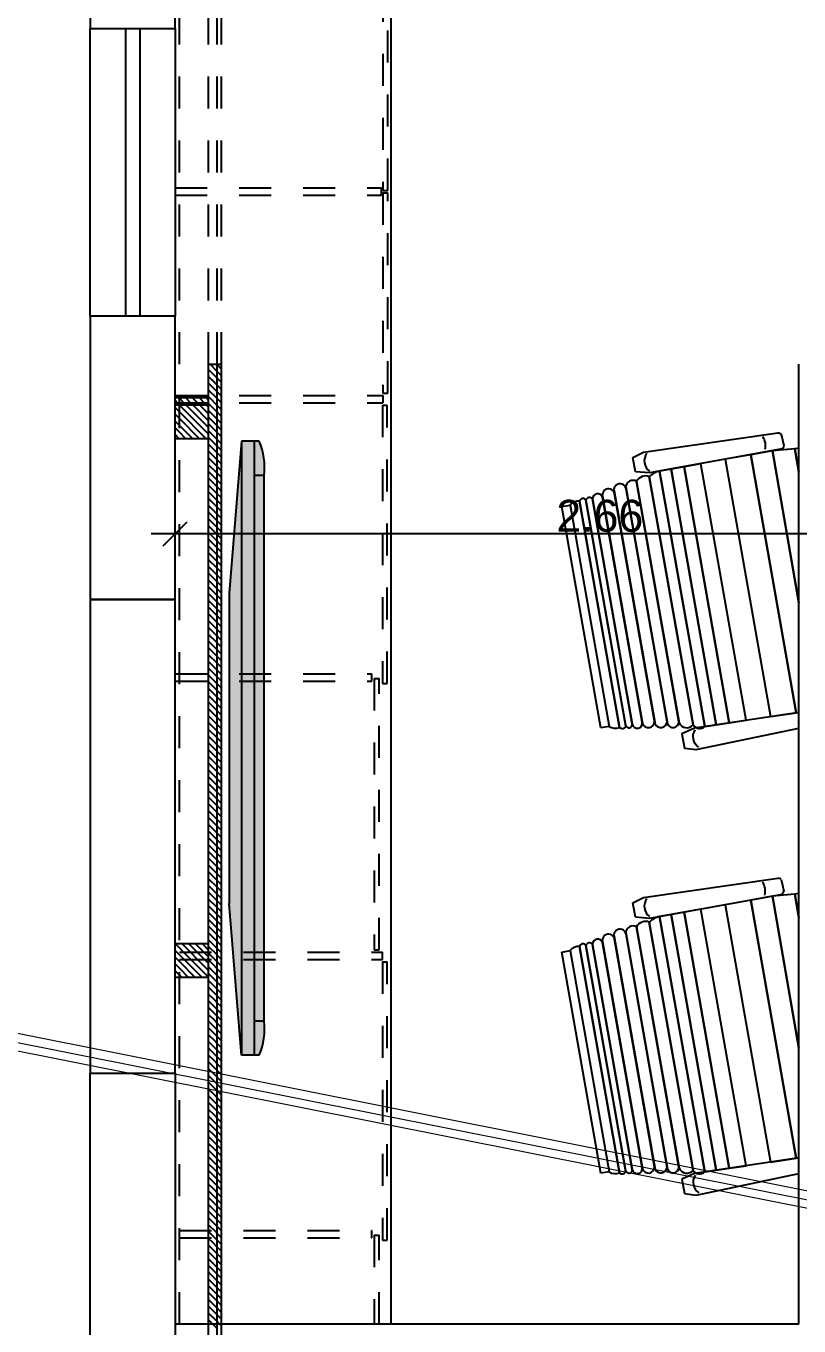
# Model space of a CAD drawing. Header units: millimetres. Extents: x 1573 to 2177, y 1587 to 1932.
# Drawn here: x 1895.805 to 1898.22, y 1897.093 to 1901.157 of the extents above; entities that cross this region are included whole.
import ezdxf

# ---------------------------------------------------------------- set-up
doc = ezdxf.new("R2010")
doc.units = ezdxf.units.MM
doc.header["$LTSCALE"] = 0.03
doc.linetypes.add('HIDDEN', pattern=[9.525, 6.35, -3.175])
doc.linetypes.add('HIDDEN2', pattern=[0.1875, 0.125, -0.0625])
doc.layers.add('-HIDRO', color=8, linetype='Continuous')
doc.layers.add('TigreCad', color=2, linetype='Continuous', lineweight=13)
doc.styles.get("Standard").update_dxf_attribs({"font": 'arial.ttf'})

# ---------------------------------------------------------------- blocks, each defined once
blk = doc.blocks.new('TICK1')
for p, q in [((0, 1), (0, -1)), ((-1, 0), (1, 0)), ((0.5, 0.5), (-0.5, -0.5))]:
    blk.add_line(p, q)

msp = doc.modelspace()

# ---------------------------------------------------------------- hatches: boundary and pattern name
at = {"layer": '-HIDRO'}
h = msp.add_hatch(color=256, dxfattribs=at)
h.paths.add_polyline_path([(1896.4393, 1898.4145), (1896.4393, 1899.3841), (1896.4786, 1899.8592), (1896.4786, 1897.9394)])
h.paths.add_polyline_path([(1896.5178, 1899.7518), (1896.5178, 1899.8592), (1896.5331, 1899.8592, -0.139997), (1896.5484, 1899.7518)])
h.paths.add_polyline_path([(1896.5178, 1898.0467), (1896.5178, 1899.7518), (1896.5484, 1899.7518), (1896.5484, 1898.0467)])
h.paths.add_polyline_path([(1896.5331, 1897.9394), (1896.5178, 1897.9394), (1896.5178, 1898.0467), (1896.5484, 1898.0467, -0.139997)])
h.paths.add_polyline_path([(1896.4786, 1897.9394), (1896.4786, 1899.8592), (1896.5178, 1899.8592), (1896.5178, 1897.9394)])

# ---------------------------------------------------------------- linework, layer by layer
for p, q in [((1896.0049, 1901.8993), (1896.0049, 1901.1493)), ((1896.2704, 1901.1493), (1896.2704, 1901.8993)), ((1896.9454, 1897.0993), (1896.9454, 1901.2993)), ((1896.0049, 1900.2493), (1896.0049, 1901.1493)), ((1896.0049, 1901.1493), (1896.2704, 1901.1493)), ((1896.1151, 1901.1493), (1896.1151, 1900.2493)), ((1896.1601, 1901.1493), (1896.1601, 1900.2493)), ((1896.2704, 1901.1493), (1896.2704, 1900.2493)), ((1896.2704, 1900.2493), (1896.0049, 1900.2493)), ((1896.0049, 1900.2493), (1896.0049, 1899.3643)), ((1896.2704, 1899.3643), (1896.2704, 1900.2493)), ((1896.3754, 1900.0993), (1896.4159, 1900.0993)), ((1896.3754, 1896.4993), (1896.3754, 1900.0993)), ((1896.4024, 1900.0768), (1896.3799, 1900.0993)), ((1896.4024, 1900.0981), (1896.4011, 1900.0993)), ((1896.4024, 1896.4993), (1896.4024, 1900.0993)), ((1896.4159, 1900.0846), (1896.4024, 1900.0981)), ((1896.4159, 1896.4993), (1896.4159, 1900.0993)), ((1898.2204, 1897.0993), (1898.2204, 1900.0993)), ((1896.4024, 1900.0556), (1896.3754, 1900.0826)), ((1896.4024, 1900.0344), (1896.3754, 1900.0614)), ((1896.4159, 1900.0633), (1896.4024, 1900.0768)), ((1896.4024, 1900.0132), (1896.3754, 1900.0402)), ((1896.3825, 1900.0331), (1896.3754, 1900.0402)), ((1896.4001, 1899.9943), (1896.3754, 1900.019)), ((1896.4024, 1900.0344), (1896.3871, 1900.0497)), ((1896.4024, 1900.0556), (1896.4023, 1900.0557)), ((1896.4159, 1900.0421), (1896.4024, 1900.0556)), ((1896.4159, 1900.0209), (1896.4024, 1900.0344)), ((1896.3754, 1899.9943), (1896.2704, 1899.9943)), ((1896.3789, 1899.9943), (1896.3754, 1899.9978)), ((1896.4024, 1899.9496), (1896.3754, 1899.9766)), ((1896.4024, 1899.9708), (1896.3789, 1899.9943)), ((1896.4024, 1899.992), (1896.4001, 1899.9943)), ((1896.4159, 1899.9997), (1896.4024, 1900.0132)), ((1896.4159, 1899.9785), (1896.4024, 1899.992)), ((1896.3754, 1899.9718), (1896.2704, 1899.9718)), ((1896.4024, 1899.9283), (1896.3754, 1899.9553)), ((1896.4159, 1899.9573), (1896.4024, 1899.9708)), ((1896.4159, 1899.9361), (1896.4024, 1899.9496)), ((1896.4024, 1899.9071), (1896.3754, 1899.9341)), ((1896.4024, 1899.8859), (1896.3754, 1899.9129)), ((1896.4159, 1899.9148), (1896.4024, 1899.9283)), ((1896.4159, 1899.8936), (1896.4024, 1899.9071)), ((1896.3754, 1899.8668), (1896.2704, 1899.8668)), ((1896.4024, 1899.8647), (1896.3754, 1899.8917)), ((1896.4024, 1899.8435), (1896.3754, 1899.8705)), ((1896.4159, 1899.8724), (1896.4024, 1899.8859)), ((1896.4159, 1899.8512), (1896.4024, 1899.8647)), ((1896.4786, 1899.8592), (1896.4393, 1899.3841)), ((1896.5178, 1899.8592), (1896.4786, 1899.8592)), ((1896.4786, 1899.8592), (1896.4786, 1897.9394)), ((1896.5331, 1899.8592), (1896.5178, 1899.8592)), ((1896.5178, 1899.8592), (1896.5178, 1897.9394)), ((1896.4024, 1899.8223), (1896.3754, 1899.8493)), ((1896.4024, 1899.8011), (1896.3754, 1899.8281)), ((1896.4159, 1899.83), (1896.4024, 1899.8435)), ((1896.4159, 1899.8088), (1896.4024, 1899.8223)), ((1898.0697, 1899.8169), (1897.9895, 1899.8024)), ((1898.1371, 1899.829), (1898.0697, 1899.8169)), ((1898.0697, 1899.8169), (1898.212, 1899.0102)), ((1898.212, 1899.0102), (1898.0697, 1899.8169)), ((1898.2076, 1899.8354), (1898.1371, 1899.829)), ((1898.1371, 1899.829), (1898.2204, 1899.3537)), ((1898.2204, 1899.3537), (1898.1371, 1899.829)), ((1898.2204, 1899.8371), (1898.2076, 1899.8354)), ((1898.2204, 1899.7627), (1898.2076, 1899.8354)), ((1898.2076, 1899.8354), (1898.2204, 1899.7627)), ((1896.4024, 1899.7799), (1896.3754, 1899.8069)), ((1896.4024, 1899.7586), (1896.3754, 1899.7856)), ((1896.4159, 1899.7876), (1896.4024, 1899.8011)), ((1896.4159, 1899.7664), (1896.4024, 1899.7799)), ((1897.8611, 1899.7792), (1897.8207, 1899.7719)), ((1897.9139, 1899.7887), (1897.8611, 1899.7792)), ((1897.8611, 1899.7792), (1898.0023, 1898.9788)), ((1898.0023, 1898.9788), (1897.8611, 1899.7792)), ((1898.0553, 1898.9867), (1897.9139, 1899.7887)), ((1897.9895, 1899.8024), (1898.1314, 1898.9981)), ((1896.4024, 1899.7374), (1896.3754, 1899.7644)), ((1896.4024, 1899.7162), (1896.3754, 1899.7432)), ((1896.4159, 1899.7451), (1896.4024, 1899.7586)), ((1896.4159, 1899.7239), (1896.4024, 1899.7374)), ((1896.5484, 1899.7518), (1896.5178, 1899.7518)), ((1896.5484, 1899.7518), (1896.5484, 1898.0467)), ((1897.7126, 1899.7335), (1897.8457, 1898.9787)), ((1897.8452, 1898.9818), (1897.7126, 1899.7335)), ((1897.7526, 1899.7483), (1897.8895, 1898.972)), ((1897.8895, 1898.972), (1897.7526, 1899.7483)), ((1897.8207, 1899.7719), (1897.7849, 1899.7655)), ((1897.7849, 1899.7655), (1897.9257, 1898.9673)), ((1897.9261, 1898.9673), (1897.7849, 1899.7655)), ((1897.8207, 1899.7719), (1897.9616, 1898.9727)), ((1897.9616, 1898.9727), (1897.8207, 1899.7719)), ((1896.4024, 1899.695), (1896.3754, 1899.722)), ((1896.4024, 1899.6738), (1896.3754, 1899.7008)), ((1896.4159, 1899.7027), (1896.4024, 1899.7162)), ((1896.4159, 1899.6815), (1896.4024, 1899.695)), ((1897.6423, 1899.7034), (1897.7708, 1898.9748)), ((1897.7692, 1898.9836), (1897.6439, 1899.6946)), ((1897.679, 1899.7159), (1897.8095, 1898.9755)), ((1897.8085, 1898.9814), (1897.68, 1899.7101)), ((1896.4024, 1899.6526), (1896.3754, 1899.6796)), ((1896.4024, 1899.6314), (1896.3754, 1899.6584)), ((1896.4159, 1899.6603), (1896.4024, 1899.6738)), ((1896.4159, 1899.6391), (1896.4024, 1899.6526)), ((1897.4788, 1899.6544), (1897.5048, 1899.6589)), ((1897.6007, 1898.9628), (1897.4788, 1899.6544)), ((1897.5048, 1899.6589), (1897.6268, 1898.9674)), ((1897.5048, 1899.6589), (1897.6268, 1898.9674)), ((1897.5048, 1899.6589), (1897.6268, 1898.9674)), ((1897.6591, 1898.9644), (1897.5345, 1899.6713)), ((1897.5345, 1899.6713), (1897.6591, 1898.9644)), ((1897.6591, 1898.9644), (1897.5345, 1899.6713)), ((1897.5546, 1899.6749), (1897.6786, 1898.9716)), ((1897.6792, 1898.9679), (1897.5546, 1899.6749)), ((1897.5751, 1899.6785), (1897.6991, 1898.9752)), ((1897.6991, 1898.9752), (1897.5751, 1899.6785)), ((1897.606, 1899.6879), (1897.7314, 1898.977)), ((1897.7307, 1898.9808), (1897.6067, 1899.6841)), ((1896.4024, 1899.6101), (1896.3754, 1899.6371)), ((1896.4024, 1899.5889), (1896.3754, 1899.6159)), ((1896.4159, 1899.6179), (1896.4024, 1899.6314)), ((1896.4024, 1899.5677), (1896.3754, 1899.5947)), ((1896.4024, 1899.5465), (1896.3754, 1899.5735)), ((1896.4159, 1899.5966), (1896.4024, 1899.6101)), ((1896.4159, 1899.5754), (1896.4024, 1899.5889)), ((1896.4024, 1899.5253), (1896.3754, 1899.5523)), ((1896.4024, 1899.5041), (1896.3754, 1899.5311)), ((1896.4159, 1899.5542), (1896.4024, 1899.5677)), ((1896.4159, 1899.533), (1896.4024, 1899.5465)), ((1896.4024, 1899.4829), (1896.3754, 1899.5099)), ((1896.4024, 1899.4617), (1896.3754, 1899.4887)), ((1896.4159, 1899.5118), (1896.4024, 1899.5253)), ((1896.4159, 1899.4906), (1896.4024, 1899.5041)), ((1896.4024, 1899.4404), (1896.3754, 1899.4674)), ((1896.4159, 1899.4694), (1896.4024, 1899.4829)), ((1896.4159, 1899.4482), (1896.4024, 1899.4617)), ((1896.4024, 1899.4192), (1896.3754, 1899.4462)), ((1896.4024, 1899.398), (1896.3754, 1899.425)), ((1896.4159, 1899.4269), (1896.4024, 1899.4404)), ((1896.4159, 1899.4057), (1896.4024, 1899.4192)), ((1896.4024, 1899.3768), (1896.3754, 1899.4038)), ((1896.4024, 1899.3556), (1896.3754, 1899.3826)), ((1896.4159, 1899.3845), (1896.4024, 1899.398)), ((1896.4159, 1899.3633), (1896.4024, 1899.3768)), ((1896.4393, 1899.3841), (1896.4393, 1898.4145)), ((1896.0049, 1899.3643), (1896.2704, 1899.3643)), ((1896.2704, 1899.3643), (1896.0049, 1899.3643)), ((1896.0049, 1899.3643), (1896.0049, 1897.8838)), ((1896.2704, 1897.8838), (1896.2704, 1899.3643)), ((1896.4024, 1899.3344), (1896.3754, 1899.3614)), ((1896.4024, 1899.3132), (1896.3754, 1899.3402)), ((1896.4159, 1899.3421), (1896.4024, 1899.3556)), ((1896.4159, 1899.3209), (1896.4024, 1899.3344)), ((1896.4024, 1899.292), (1896.3754, 1899.319)), ((1896.4024, 1899.2707), (1896.3754, 1899.2977)), ((1896.4159, 1899.2997), (1896.4024, 1899.3132)), ((1896.4159, 1899.2785), (1896.4024, 1899.292)), ((1896.4024, 1899.2495), (1896.3754, 1899.2765)), ((1896.4024, 1899.2283), (1896.3754, 1899.2553)), ((1896.4159, 1899.2572), (1896.4024, 1899.2707)), ((1896.4159, 1899.236), (1896.4024, 1899.2495)), ((1896.4024, 1899.2071), (1896.3754, 1899.2341)), ((1896.4024, 1899.1859), (1896.3754, 1899.2129)), ((1896.4159, 1899.2148), (1896.4024, 1899.2283)), ((1896.4159, 1899.1936), (1896.4024, 1899.2071)), ((1896.4024, 1899.1647), (1896.3754, 1899.1917)), ((1896.4024, 1899.1435), (1896.3754, 1899.1705)), ((1896.4159, 1899.1724), (1896.4024, 1899.1859)), ((1896.4159, 1899.1512), (1896.4024, 1899.1647)), ((1896.4024, 1899.1222), (1896.3754, 1899.1492)), ((1896.4024, 1899.101), (1896.3754, 1899.128)), ((1896.4159, 1899.13), (1896.4024, 1899.1435)), ((1896.3879, 1899.0943), (1896.3754, 1899.1068)), ((1896.4024, 1899.0586), (1896.3754, 1899.0856)), ((1896.4024, 1899.0798), (1896.3879, 1899.0943)), ((1896.4159, 1899.1087), (1896.4024, 1899.1222)), ((1896.4159, 1899.0875), (1896.4024, 1899.101)), ((1896.4024, 1899.0374), (1896.3754, 1899.0644)), ((1896.4024, 1899.0162), (1896.3754, 1899.0432)), ((1896.4159, 1899.0663), (1896.4024, 1899.0798)), ((1896.4159, 1899.0451), (1896.4024, 1899.0586)), ((1896.4024, 1898.995), (1896.3754, 1899.022)), ((1896.4024, 1898.9738), (1896.3754, 1899.0008)), ((1896.4159, 1899.0239), (1896.4024, 1899.0374)), ((1896.4159, 1899.0027), (1896.4024, 1899.0162)), ((1898.1314, 1898.9981), (1898.212, 1899.0102)), ((1898.212, 1899.0102), (1898.2204, 1899.0115)), ((1896.4024, 1898.9525), (1896.3754, 1898.9795)), ((1896.4159, 1898.9815), (1896.4024, 1898.995)), ((1896.4159, 1898.9603), (1896.4024, 1898.9738)), ((1897.6268, 1898.9674), (1897.6007, 1898.9628)), ((1897.9257, 1898.9673), (1897.9616, 1898.9727)), ((1897.9616, 1898.9727), (1898.0023, 1898.9788)), ((1898.0023, 1898.9788), (1898.0553, 1898.9867)), ((1896.4024, 1898.9313), (1896.3754, 1898.9583)), ((1896.4024, 1898.9101), (1896.3754, 1898.9371)), ((1896.4159, 1898.939), (1896.4024, 1898.9525)), ((1896.4159, 1898.9178), (1896.4024, 1898.9313)), ((1896.4024, 1898.8889), (1896.3754, 1898.9159)), ((1896.4024, 1898.8677), (1896.3754, 1898.8947)), ((1896.4159, 1898.8966), (1896.4024, 1898.9101)), ((1896.4159, 1898.8754), (1896.4024, 1898.8889)), ((1896.4024, 1898.8465), (1896.3754, 1898.8735)), ((1896.4024, 1898.8253), (1896.3754, 1898.8523)), ((1896.4159, 1898.8542), (1896.4024, 1898.8677)), ((1896.4159, 1898.833), (1896.4024, 1898.8465)), ((1896.4024, 1898.804), (1896.3754, 1898.831)), ((1896.4024, 1898.7828), (1896.3754, 1898.8098)), ((1896.4159, 1898.8118), (1896.4024, 1898.8253)), ((1896.4159, 1898.7905), (1896.4024, 1898.804)), ((1896.4024, 1898.7616), (1896.3754, 1898.7886)), ((1896.4024, 1898.7404), (1896.3754, 1898.7674)), ((1896.4159, 1898.7693), (1896.4024, 1898.7828)), ((1896.4159, 1898.7481), (1896.4024, 1898.7616)), ((1896.4024, 1898.7192), (1896.3754, 1898.7462)), ((1896.4024, 1898.698), (1896.3754, 1898.725)), ((1896.4159, 1898.7269), (1896.4024, 1898.7404)), ((1896.4159, 1898.7057), (1896.4024, 1898.7192)), ((1896.4024, 1898.6768), (1896.3754, 1898.7038)), ((1896.4024, 1898.6556), (1896.3754, 1898.6826)), ((1896.4159, 1898.6845), (1896.4024, 1898.698)), ((1896.4159, 1898.6633), (1896.4024, 1898.6768)), ((1896.4024, 1898.6343), (1896.3754, 1898.6613)), ((1896.4024, 1898.6131), (1896.3754, 1898.6401)), ((1896.4159, 1898.6421), (1896.4024, 1898.6556)), ((1896.4024, 1898.5919), (1896.3754, 1898.6189)), ((1896.4024, 1898.5707), (1896.3754, 1898.5977)), ((1896.4159, 1898.6208), (1896.4024, 1898.6343)), ((1896.4159, 1898.5996), (1896.4024, 1898.6131)), ((1896.4024, 1898.5495), (1896.3754, 1898.5765)), ((1896.4024, 1898.5283), (1896.3754, 1898.5553)), ((1896.4159, 1898.5784), (1896.4024, 1898.5919)), ((1896.4159, 1898.5572), (1896.4024, 1898.5707)), ((1896.4024, 1898.5071), (1896.3754, 1898.5341)), ((1896.4159, 1898.536), (1896.4024, 1898.5495)), ((1896.4159, 1898.5148), (1896.4024, 1898.5283)), ((1896.4024, 1898.4858), (1896.3754, 1898.5128)), ((1896.4024, 1898.4646), (1896.3754, 1898.4916)), ((1896.4159, 1898.4936), (1896.4024, 1898.5071)), ((1896.4159, 1898.4723), (1896.4024, 1898.4858)), ((1897.7347, 1898.4329), (1898.1542, 1898.4928)), ((1898.1646, 1898.4888), (1898.173, 1898.4529)), ((1896.4024, 1898.4434), (1896.3754, 1898.4704)), ((1896.4024, 1898.4222), (1896.3754, 1898.4492)), ((1896.4159, 1898.4511), (1896.4024, 1898.4646)), ((1896.4159, 1898.4299), (1896.4024, 1898.4434)), ((1897.7015, 1898.4159), (1897.7347, 1898.4329)), ((1898.163, 1898.4414), (1897.7528, 1898.3675)), ((1898.1371, 1898.4368), (1898.0697, 1898.4246)), ((1898.2076, 1898.4431), (1898.1371, 1898.4368)), ((1898.1371, 1898.4368), (1898.2204, 1897.9615)), ((1898.2204, 1897.9615), (1898.1371, 1898.4368)), ((1898.2204, 1898.4449), (1898.2076, 1898.4431)), ((1898.2204, 1898.3704), (1898.2076, 1898.4431)), ((1898.2076, 1898.4431), (1898.2204, 1898.3704)), ((1896.4024, 1898.401), (1896.3754, 1898.428)), ((1896.4024, 1898.3798), (1896.3754, 1898.4068)), ((1896.4159, 1898.4087), (1896.4024, 1898.4222)), ((1896.4159, 1898.3875), (1896.4024, 1898.401)), ((1896.4786, 1897.9394), (1896.4393, 1898.4145)), ((1897.7095, 1898.3709), (1897.7015, 1898.4159)), ((1897.9139, 1898.3965), (1897.8611, 1898.387)), ((1898.0553, 1897.5945), (1897.9139, 1898.3965)), ((1898.0697, 1898.4246), (1897.9895, 1898.4102)), ((1897.9895, 1898.4102), (1898.1314, 1897.6059)), ((1898.0697, 1898.4246), (1898.212, 1897.618)), ((1898.212, 1897.618), (1898.0697, 1898.4246)), ((1896.4024, 1898.3586), (1896.3754, 1898.3856)), ((1896.4024, 1898.3374), (1896.3754, 1898.3644)), ((1896.4159, 1898.3663), (1896.4024, 1898.3798)), ((1896.4159, 1898.3451), (1896.4024, 1898.3586)), ((1897.7528, 1898.3675), (1897.7095, 1898.3709)), ((1897.7526, 1898.3561), (1897.8895, 1897.5798)), ((1897.8895, 1897.5798), (1897.7526, 1898.3561)), ((1897.8207, 1898.3797), (1897.7849, 1898.3733)), ((1897.7849, 1898.3733), (1897.9257, 1897.5751)), ((1897.9261, 1897.5751), (1897.7849, 1898.3733)), ((1897.8611, 1898.387), (1897.8207, 1898.3797)), ((1897.8207, 1898.3797), (1897.9616, 1897.5804)), ((1897.9616, 1897.5804), (1897.8207, 1898.3797)), ((1897.8611, 1898.387), (1898.0023, 1897.5865)), ((1898.0023, 1897.5865), (1897.8611, 1898.387)), ((1896.4024, 1898.3161), (1896.3754, 1898.3431)), ((1896.4024, 1898.2949), (1896.3754, 1898.3219)), ((1896.4159, 1898.3239), (1896.4024, 1898.3374)), ((1896.4159, 1898.3026), (1896.4024, 1898.3161)), ((1897.6423, 1898.3112), (1897.7708, 1897.5825)), ((1897.679, 1898.3237), (1897.8095, 1897.5833)), ((1897.8085, 1897.5892), (1897.68, 1898.3179)), ((1897.7126, 1898.3413), (1897.8457, 1897.5865)), ((1897.8452, 1897.5896), (1897.7126, 1898.3413)), ((1896.3754, 1898.288), (1896.2704, 1898.288)), ((1896.4024, 1898.2737), (1896.3754, 1898.3007)), ((1896.4006, 1898.2543), (1896.3754, 1898.2795)), ((1896.4159, 1898.2814), (1896.4024, 1898.2949)), ((1896.4159, 1898.2602), (1896.4024, 1898.2737)), ((1897.6591, 1897.5721), (1897.5345, 1898.2791)), ((1897.5345, 1898.2791), (1897.6591, 1897.5721)), ((1897.6591, 1897.5721), (1897.5345, 1898.2791)), ((1897.5546, 1898.2827), (1897.6786, 1897.5793)), ((1897.6792, 1897.5757), (1897.5546, 1898.2827)), ((1897.5751, 1898.2863), (1897.6991, 1897.583)), ((1897.6991, 1897.583), (1897.5751, 1898.2863)), ((1897.606, 1898.2957), (1897.7314, 1897.5847)), ((1897.7307, 1897.5885), (1897.6067, 1898.2919)), ((1897.7692, 1897.5914), (1897.6439, 1898.3023)), ((1896.3794, 1898.2543), (1896.3754, 1898.2583)), ((1896.3882, 1898.2243), (1896.3754, 1898.2371)), ((1896.4024, 1898.2313), (1896.3794, 1898.2543)), ((1896.4024, 1898.2525), (1896.4006, 1898.2543)), ((1896.4159, 1898.239), (1896.4024, 1898.2525)), ((1896.4159, 1898.2178), (1896.4024, 1898.2313)), ((1897.4788, 1898.2621), (1897.5048, 1898.2667)), ((1897.6007, 1897.5706), (1897.4788, 1898.2621)), ((1897.5048, 1898.2667), (1897.6268, 1897.5752)), ((1897.5048, 1898.2667), (1897.6268, 1897.5752)), ((1897.5048, 1898.2667), (1897.6268, 1897.5752)), ((1896.4024, 1898.1889), (1896.3754, 1898.2159)), ((1896.4024, 1898.1677), (1896.3754, 1898.1947)), ((1896.4024, 1898.2101), (1896.3882, 1898.2243)), ((1896.4159, 1898.1966), (1896.4024, 1898.2101)), ((1896.4159, 1898.1754), (1896.4024, 1898.1889)), ((1896.3754, 1898.183), (1896.2704, 1898.183)), ((1896.4024, 1898.1464), (1896.3754, 1898.1734)), ((1896.399, 1898.1286), (1896.3754, 1898.1522)), ((1896.4159, 1898.1542), (1896.4024, 1898.1677)), ((1896.3938, 1898.1126), (1896.3754, 1898.131)), ((1896.3938, 1898.0914), (1896.3754, 1898.1098)), ((1896.4024, 1898.104), (1896.3938, 1898.1126)), ((1896.4024, 1898.1252), (1896.399, 1898.1286)), ((1896.4159, 1898.1329), (1896.4024, 1898.1464)), ((1896.4159, 1898.1117), (1896.4024, 1898.1252)), ((1896.385, 1898.079), (1896.3754, 1898.0886)), ((1896.3938, 1898.049), (1896.3754, 1898.0674)), ((1896.3938, 1898.0702), (1896.385, 1898.079)), ((1896.4024, 1898.0828), (1896.3938, 1898.0914)), ((1896.4024, 1898.0616), (1896.3938, 1898.0702)), ((1896.4159, 1898.0905), (1896.4024, 1898.104)), ((1896.4159, 1898.0693), (1896.4024, 1898.0828)), ((1896.3938, 1898.0278), (1896.3754, 1898.0462)), ((1896.4024, 1898.0404), (1896.3938, 1898.049)), ((1896.4024, 1898.0192), (1896.3938, 1898.0278)), ((1896.4159, 1898.0481), (1896.4024, 1898.0616)), ((1896.4159, 1898.0269), (1896.4024, 1898.0404)), ((1896.5484, 1898.0467), (1896.5178, 1898.0467)), ((1896.3938, 1898.0066), (1896.3754, 1898.0249)), ((1896.3938, 1897.9854), (1896.3754, 1898.0037)), ((1896.4024, 1897.9979), (1896.3938, 1898.0066)), ((1896.4024, 1897.9767), (1896.3938, 1897.9854)), ((1896.4159, 1898.0057), (1896.4024, 1898.0192)), ((1896.4159, 1897.9844), (1896.4024, 1897.9979)), ((1896.3938, 1897.9641), (1896.3754, 1897.9825)), ((1896.3938, 1897.9429), (1896.3754, 1897.9613)), ((1896.4024, 1897.9555), (1896.3938, 1897.9641)), ((1896.4159, 1897.9632), (1896.4024, 1897.9767)), ((1896.4159, 1897.942), (1896.4024, 1897.9555)), ((1896.3938, 1897.9217), (1896.3754, 1897.9401)), ((1896.3938, 1897.9005), (1896.3754, 1897.9189)), ((1896.4024, 1897.9343), (1896.3938, 1897.9429)), ((1896.4024, 1897.9131), (1896.3938, 1897.9217)), ((1896.4159, 1897.9208), (1896.4024, 1897.9343)), ((1896.4159, 1897.8996), (1896.4024, 1897.9131)), ((1896.5178, 1897.9394), (1896.4786, 1897.9394)), ((1896.5331, 1897.9394), (1896.5178, 1897.9394)), ((1896.0049, 1896.4573), (1896.0049, 1897.8838)), ((1896.0049, 1897.8838), (1896.2704, 1897.8838)), ((1896.0049, 1897.8838), (1896.2704, 1897.8838)), ((1896.2704, 1897.8838), (1896.2704, 1896.4993)), ((1896.3938, 1897.8793), (1896.3754, 1897.8977)), ((1896.3938, 1897.8581), (1896.3754, 1897.8765)), ((1896.4024, 1897.8919), (1896.3938, 1897.9005)), ((1896.4024, 1897.8707), (1896.3938, 1897.8793)), ((1896.4159, 1897.8784), (1896.4024, 1897.8919)), ((1896.4159, 1897.8572), (1896.4024, 1897.8707)), ((1896.3938, 1897.8369), (1896.3754, 1897.8552)), ((1896.3938, 1897.8156), (1896.3754, 1897.834)), ((1896.4024, 1897.8495), (1896.3938, 1897.8581)), ((1896.4024, 1897.8282), (1896.3938, 1897.8369)), ((1896.4159, 1897.836), (1896.4024, 1897.8495)), ((1896.4159, 1897.8147), (1896.4024, 1897.8282)), ((1896.3938, 1897.7944), (1896.3754, 1897.8128)), ((1896.3938, 1897.7732), (1896.3754, 1897.7916)), ((1896.4024, 1897.807), (1896.3938, 1897.8156)), ((1896.4024, 1897.7858), (1896.3938, 1897.7944)), ((1896.4159, 1897.7935), (1896.4024, 1897.807)), ((1896.4159, 1897.7723), (1896.4024, 1897.7858)), ((1896.3938, 1897.752), (1896.3754, 1897.7704)), ((1896.3938, 1897.7308), (1896.3754, 1897.7492)), ((1896.4024, 1897.7646), (1896.3938, 1897.7732)), ((1896.4024, 1897.7434), (1896.3938, 1897.752)), ((1896.4159, 1897.7511), (1896.4024, 1897.7646)), ((1896.4159, 1897.7299), (1896.4024, 1897.7434)), ((1896.3938, 1897.7096), (1896.3754, 1897.728)), ((1896.3938, 1897.6884), (1896.3754, 1897.7067)), ((1896.4024, 1897.7222), (1896.3938, 1897.7308)), ((1896.4024, 1897.701), (1896.3938, 1897.7096)), ((1896.4159, 1897.7087), (1896.4024, 1897.7222)), ((1896.4159, 1897.6875), (1896.4024, 1897.701)), ((1896.3938, 1897.6672), (1896.3754, 1897.6855)), ((1896.3938, 1897.6459), (1896.3754, 1897.6643)), ((1896.4024, 1897.6797), (1896.3938, 1897.6884)), ((1896.4024, 1897.6585), (1896.3938, 1897.6672)), ((1896.4159, 1897.6662), (1896.4024, 1897.6797)), ((1896.0049, 1896.4573), (1896.0049, 1897.6573)), ((1896.3938, 1897.6247), (1896.3754, 1897.6431)), ((1896.3938, 1897.6035), (1896.3754, 1897.6219)), ((1896.4024, 1897.6373), (1896.3938, 1897.6459)), ((1896.4024, 1897.6161), (1896.3938, 1897.6247)), ((1896.4159, 1897.645), (1896.4024, 1897.6585)), ((1896.4159, 1897.6238), (1896.4024, 1897.6373)), ((1898.2204, 1897.6192), (1897.8938, 1897.5703)), ((1898.212, 1897.618), (1898.2204, 1897.6192)), ((1896.3938, 1897.5823), (1896.3754, 1897.6007)), ((1896.3938, 1897.5611), (1896.3754, 1897.5795)), ((1896.4024, 1897.5949), (1896.3938, 1897.6035)), ((1896.4024, 1897.5737), (1896.3938, 1897.5823)), ((1896.4159, 1897.6026), (1896.4024, 1897.6161)), ((1896.4159, 1897.5814), (1896.4024, 1897.5949)), ((1897.9257, 1897.5751), (1897.9616, 1897.5804)), ((1897.9616, 1897.5804), (1898.0023, 1897.5865)), ((1898.0023, 1897.5865), (1898.0553, 1897.5945)), ((1898.1314, 1897.6059), (1898.212, 1897.618)), ((1896.3938, 1897.5399), (1896.3754, 1897.5583)), ((1896.4024, 1897.5525), (1896.3938, 1897.5611)), ((1896.4024, 1897.5313), (1896.3938, 1897.5399)), ((1896.4159, 1897.5602), (1896.4024, 1897.5737)), ((1896.4159, 1897.539), (1896.4024, 1897.5525)), ((1897.6268, 1897.5752), (1897.6007, 1897.5706)), ((1897.8938, 1897.5703), (1897.8543, 1897.5522)), ((1897.8543, 1897.5522), (1897.8622, 1897.5072)), ((1897.8992, 1897.5026), (1898.2204, 1897.5702)), ((1896.3938, 1897.5187), (1896.3754, 1897.537)), ((1896.3938, 1897.4974), (1896.3754, 1897.5158)), ((1896.4024, 1897.51), (1896.3938, 1897.5187)), ((1896.4024, 1897.4888), (1896.3938, 1897.4974)), ((1896.4159, 1897.5178), (1896.4024, 1897.5313)), ((1896.4159, 1897.4965), (1896.4024, 1897.51)), ((1897.8622, 1897.5072), (1897.8992, 1897.5026)), ((1896.3938, 1897.4762), (1896.3754, 1897.4946)), ((1896.4024, 1897.4464), (1896.3754, 1897.4734)), ((1896.4014, 1897.4686), (1896.3938, 1897.4762)), ((1896.4024, 1897.4676), (1896.4014, 1897.4686)), ((1896.4159, 1897.4753), (1896.4024, 1897.4888)), ((1896.4159, 1897.4541), (1896.4024, 1897.4676)), ((1896.4024, 1897.4252), (1896.3754, 1897.4522)), ((1896.4024, 1897.404), (1896.3754, 1897.431)), ((1896.4159, 1897.4329), (1896.4024, 1897.4464)), ((1896.4159, 1897.4117), (1896.4024, 1897.4252)), ((1896.4009, 1897.3843), (1896.3754, 1897.4098)), ((1896.3796, 1897.3843), (1896.3754, 1897.3886)), ((1896.4024, 1897.3616), (1896.3796, 1897.3843)), ((1896.4024, 1897.3828), (1896.4009, 1897.3843)), ((1896.4159, 1897.3905), (1896.4024, 1897.404)), ((1896.4159, 1897.3693), (1896.4024, 1897.3828)), ((1896.3884, 1897.3543), (1896.3754, 1897.3673)), ((1896.4024, 1897.3191), (1896.3754, 1897.3461)), ((1896.4024, 1897.3403), (1896.3884, 1897.3543)), ((1896.4159, 1897.3481), (1896.4024, 1897.3616)), ((1896.4159, 1897.3268), (1896.4024, 1897.3403)), ((1896.4024, 1897.2979), (1896.3754, 1897.3249)), ((1896.4024, 1897.2767), (1896.3754, 1897.3037)), ((1896.4159, 1897.3056), (1896.4024, 1897.3191)), ((1896.4159, 1897.2844), (1896.4024, 1897.2979)), ((1896.4024, 1897.2555), (1896.3754, 1897.2825)), ((1896.4024, 1897.2343), (1896.3754, 1897.2613)), ((1896.4159, 1897.2632), (1896.4024, 1897.2767)), ((1896.4159, 1897.242), (1896.4024, 1897.2555)), ((1896.4024, 1897.2131), (1896.3754, 1897.2401)), ((1896.4024, 1897.1918), (1896.3754, 1897.2188)), ((1896.4159, 1897.2208), (1896.4024, 1897.2343)), ((1896.4159, 1897.1996), (1896.4024, 1897.2131)), ((1896.4024, 1897.1706), (1896.3754, 1897.1976)), ((1896.4024, 1897.1494), (1896.3754, 1897.1764)), ((1896.4159, 1897.1783), (1896.4024, 1897.1918)), ((1896.4024, 1897.1282), (1896.3754, 1897.1552)), ((1896.4024, 1897.107), (1896.3754, 1897.134)), ((1896.4159, 1897.1571), (1896.4024, 1897.1706)), ((1896.4159, 1897.1359), (1896.4024, 1897.1494)), ((1898.2204, 1897.0993), (1896.2704, 1897.0993)), ((1896.3554, 1897.0941), (1896.3554, 1897.0941)), ((1896.4024, 1897.0858), (1896.3754, 1897.1128)), ((1896.4159, 1897.1147), (1896.4024, 1897.1282)), ((1896.4159, 1897.0935), (1896.4024, 1897.107)), ((1897.001, 1897.0966), (1897.001, 1897.0966))]:
    msp.add_line(p, q, dxfattribs=at)
at = {"layer": '-HIDRO', "linetype": 'HIDDEN2', "ltscale": 10}
for p, q in [((1896.2839, 1897.0993), (1896.2839, 1901.2768)), ((1896.3754, 1900.0993), (1896.3754, 1901.2993)), ((1896.4024, 1900.0993), (1896.4024, 1901.2993)), ((1896.4159, 1900.0993), (1896.4159, 1901.2993)), ((1896.9203, 1901.2693), (1896.9203, 1900.643)), ((1896.9353, 1900.643), (1896.9353, 1901.2693)), ((1896.2704, 1900.6505), (1896.9154, 1900.6505)), ((1896.2704, 1900.628), (1896.9154, 1900.628)), ((1896.9154, 1900.628), (1896.9154, 1900.6505)), ((1896.9202, 1900.6355), (1896.9202, 1900.0093)), ((1896.9202, 1900.6355), (1896.9352, 1900.6355)), ((1896.9203, 1900.643), (1896.9353, 1900.643)), ((1896.9203, 1900.643), (1896.9353, 1900.643)), ((1896.9352, 1900.0093), (1896.9352, 1900.6355)), ((1896.2704, 1900.0018), (1896.9202, 1900.0018)), ((1896.2704, 1900.0018), (1896.9202, 1900.0018)), ((1896.2704, 1899.9793), (1896.9202, 1899.9793)), ((1896.9202, 1900.0093), (1896.9352, 1900.0093)), ((1896.9202, 1900.0018), (1896.9202, 1899.9928)), ((1896.9202, 1900.0018), (1896.9202, 1899.9793)), ((1896.9185, 1899.9718), (1896.9335, 1899.9718)), ((1896.9185, 1899.9718), (1896.9185, 1899.1018)), ((1896.9335, 1899.1018), (1896.9335, 1899.9718)), ((1896.2704, 1899.1318), (1896.8854, 1899.1318)), ((1896.8854, 1899.1093), (1896.8854, 1899.1318)), ((1896.2704, 1899.1093), (1896.8854, 1899.1093)), ((1896.8929, 1899.1168), (1896.8929, 1898.2693)), ((1896.8929, 1899.1168), (1896.9079, 1899.1168)), ((1896.9079, 1898.2693), (1896.9079, 1899.1168)), ((1896.9185, 1899.1018), (1896.9335, 1899.1018)), ((1896.8929, 1898.2693), (1896.9079, 1898.2693)), ((1896.2839, 1898.2618), (1896.9185, 1898.2618)), ((1896.2839, 1898.2393), (1896.9185, 1898.2393)), ((1896.9185, 1898.2393), (1896.9185, 1898.2618)), ((1896.9185, 1898.2318), (1896.9335, 1898.2318)), ((1896.9185, 1898.2318), (1896.9185, 1897.3618)), ((1896.9335, 1897.3618), (1896.9335, 1898.2318)), ((1896.2839, 1897.3918), (1896.8854, 1897.3918)), ((1896.8854, 1897.3693), (1896.8854, 1897.3918)), ((1896.8929, 1897.3768), (1896.8929, 1897.0993)), ((1896.8929, 1897.3768), (1896.9082, 1897.3768)), ((1896.9079, 1897.0993), (1896.9079, 1897.3768)), ((1896.2839, 1897.3693), (1896.8854, 1897.3693)), ((1896.9185, 1897.3618), (1896.9335, 1897.3618))]:
    msp.add_line(p, q, dxfattribs=at)
at = {"layer": '-HIDRO', "ltscale": 0.02}
for p, q in [((1896.2767, 1899.9793), (1896.2704, 1899.9857)), ((1896.2839, 1899.9722), (1896.2767, 1899.9793)), ((1896.2839, 1899.9934), (1896.283, 1899.9943)), ((1896.298, 1899.9793), (1896.2839, 1899.9934)), ((1896.3055, 1899.9718), (1896.298, 1899.9793)), ((1896.3192, 1899.9793), (1896.3042, 1899.9943)), ((1896.3267, 1899.9718), (1896.3192, 1899.9793)), ((1896.3404, 1899.9793), (1896.3254, 1899.9943)), ((1896.3479, 1899.9718), (1896.3404, 1899.9793)), ((1896.3616, 1899.9793), (1896.3466, 1899.9943)), ((1896.3691, 1899.9718), (1896.3616, 1899.9793)), ((1896.3754, 1899.9867), (1896.3678, 1899.9943)), ((1896.2839, 1899.9509), (1896.2704, 1899.9644)), ((1896.2839, 1899.9297), (1896.2704, 1899.9432)), ((1896.2842, 1899.9718), (1896.2839, 1899.9722)), ((1896.368, 1899.8668), (1896.2839, 1899.9509)), ((1896.3754, 1899.8807), (1896.2842, 1899.9718)), ((1896.3754, 1899.9019), (1896.3055, 1899.9718)), ((1896.3754, 1899.9231), (1896.3267, 1899.9718)), ((1896.3754, 1899.9443), (1896.3479, 1899.9718)), ((1896.3754, 1899.9655), (1896.3691, 1899.9718)), ((1896.2839, 1899.9085), (1896.2704, 1899.922)), ((1896.2839, 1899.8873), (1896.2704, 1899.9008)), ((1896.3468, 1899.8668), (1896.2839, 1899.9297)), ((1896.3256, 1899.8668), (1896.2839, 1899.9085)), ((1896.2832, 1899.8668), (1896.2704, 1899.8796)), ((1896.3044, 1899.8668), (1896.2839, 1899.8873)), ((1896.2839, 1898.2751), (1896.2709, 1898.288)), ((1896.2972, 1898.2618), (1896.2839, 1898.2751)), ((1896.3184, 1898.2618), (1896.2922, 1898.288)), ((1896.3396, 1898.2618), (1896.3134, 1898.288)), ((1896.3608, 1898.2618), (1896.3346, 1898.288)), ((1896.3754, 1898.2685), (1896.3558, 1898.288)), ((1896.2839, 1898.2539), (1896.2704, 1898.2674)), ((1896.2839, 1898.2327), (1896.2704, 1898.2462)), ((1896.2985, 1898.2393), (1896.2839, 1898.2539)), ((1896.3335, 1898.183), (1896.2839, 1898.2327)), ((1896.3197, 1898.2393), (1896.2972, 1898.2618)), ((1896.3547, 1898.183), (1896.2985, 1898.2393)), ((1896.3409, 1898.2393), (1896.3184, 1898.2618)), ((1896.3754, 1898.1836), (1896.3197, 1898.2393)), ((1896.3621, 1898.2393), (1896.3396, 1898.2618)), ((1896.3754, 1898.2048), (1896.3409, 1898.2393)), ((1896.3754, 1898.2472), (1896.3608, 1898.2618)), ((1896.3754, 1898.226), (1896.3621, 1898.2393)), ((1896.2839, 1898.2115), (1896.2704, 1898.225)), ((1896.2839, 1898.1902), (1896.2704, 1898.2037)), ((1896.3123, 1898.183), (1896.2839, 1898.2115)), ((1896.2911, 1898.183), (1896.2839, 1898.1902))]:
    msp.add_line(p, q, dxfattribs=at)
at = {"layer": '-HIDRO', "linetype": 'HIDDEN', "ltscale": 100}
msp.add_line((1896.2704, 1899.3673), (1896.2704, 1899.5784), dxfattribs=at)
at = {"layer": '-HIDRO', "ltscale": 100}
msp.add_line((1898.8504, 1899.5694), (1896.3454, 1899.5694), dxfattribs=at)
at = {"layer": '-HIDRO'}
msp.add_lwpolyline([(1897.7095, 1899.7632), (1897.7015, 1899.8081), (1897.7347, 1899.8251), (1898.1542, 1899.885, -0.205362), (1898.1646, 1899.881), (1898.173, 1899.8451, -0.331039), (1898.163, 1899.8337), (1897.7528, 1899.7597)], format="xyb", close=True, dxfattribs=at)
for points in [[(1898.1062, 1899.8732, -0.2105), (1898.1136, 1899.8327, 0.207409)], [(1897.7448, 1899.8208, 0.419252), (1897.7529, 1899.7658, -0.402201)], [(1897.9072, 1898.9024, -0.419252), (1897.896, 1898.9568, 0.402201)]]:
    msp.add_lwpolyline(points, format="xyb", dxfattribs=at)
msp.add_lwpolyline([(1898.2204, 1899.0115), (1897.8938, 1898.9625), (1897.8543, 1898.9444), (1897.8622, 1898.8995), (1897.8992, 1898.8949), (1898.2204, 1898.9624)], dxfattribs=at)
for centre, radius, start, end in [((1896.3529, 1899.7787), 0.1974, 352.1878, 24.0655), ((1897.7016, 1899.7136), 0.0228, 61.1954, 174.0184), ((1897.7411, 1899.718), 0.0324, 69.1582, 151.2932), ((1897.8019, 1899.6947), 0.0728, 103.4659, 132.6133), ((1897.5914, 1899.6785), 0.0163, 20.1541, 179.8459), ((1897.6249, 1899.6912), 0.0192, 10, 190), ((1897.6611, 1899.7068), 0.0191, 10, 190), ((1897.5301, 1899.6402), 0.0314, 81.9604, 143.4591), ((1897.5301, 1899.6402), 0.0314, 81.9604, 143.4591), ((1897.5453, 1899.6686), 0.0112, 34.139, 165.861), ((1897.5658, 1899.6715), 0.0117, 36.9826, 163.0174), ((1897.6459, 1898.9976), 0.0357, 237.6235, 291.6796), ((1897.6459, 1898.9976), 0.0357, 237.6235, 291.6796), ((1897.6677, 1898.9743), 0.0132, 229.2386, 330.7614), ((1897.6889, 1898.9734), 0.0104, 190, 10), ((1897.7149, 1898.978), 0.016, 190, 10), ((1897.7498, 1898.9829), 0.0194, 197.7987, 2.2013), ((1897.7885, 1898.9845), 0.0202, 208.746, 351.254), ((1897.8266, 1898.9827), 0.0186, 202.6717, 357.3283), ((1897.8699, 1898.9901), 0.0267, 205.1255, 317.329), ((1897.9098, 1898.9852), 0.0242, 213.1015, 312.385), ((1898.0639, 1898.4524), 0.0511, 346.5649, 34.1138), ((1898.1547, 1898.4787), 0.0141, 45.7906, 92.2106), ((1898.1603, 1898.4539), 0.0128, 282.2436, 355.5098), ((1897.7759, 1898.405), 0.039, 142.8361, 233.82), ((1897.7411, 1898.3257), 0.0324, 69.1582, 151.2932), ((1897.8019, 1898.3025), 0.0728, 103.4659, 132.6133), ((1897.6249, 1898.299), 0.0192, 10, 190), ((1897.6611, 1898.3145), 0.0191, 10, 190), ((1897.7016, 1898.3213), 0.0228, 61.1954, 174.0184), ((1897.5301, 1898.248), 0.0314, 81.9604, 143.4591), ((1897.5301, 1898.248), 0.0314, 81.9604, 143.4591), ((1897.5453, 1898.2764), 0.0112, 34.139, 165.861), ((1897.5658, 1898.2792), 0.0117, 36.9826, 163.0174), ((1897.5914, 1898.2863), 0.0163, 20.1541, 179.8459), ((1896.3529, 1898.0199), 0.1974, 335.9345, 7.8122), ((1897.6889, 1897.5812), 0.0104, 190, 10), ((1897.7149, 1897.5858), 0.016, 190, 10), ((1897.7498, 1897.5907), 0.0194, 197.7987, 2.2013), ((1897.7885, 1897.5923), 0.0202, 208.746, 351.254), ((1897.8266, 1897.5905), 0.0186, 202.6717, 357.3283), ((1897.8699, 1897.5979), 0.0267, 205.1255, 317.329), ((1897.9098, 1897.593), 0.0242, 213.1015, 312.385), ((1897.6459, 1897.6054), 0.0357, 237.6235, 291.6796), ((1897.6459, 1897.6054), 0.0357, 237.6235, 291.6796), ((1897.6677, 1897.5821), 0.0132, 229.2386, 330.7614), ((1897.9284, 1897.5429), 0.039, 146.18, 237.1639)]:
    msp.add_arc(centre, radius, start, end, dxfattribs=at)
at = {"layer": 'TigreCad'}
for p, q in [((1911.5292, 1894.8634), (1891.2578, 1898.9098)), ((1891.2578, 1898.8813), (1911.5245, 1894.8399)), ((1911.5198, 1894.8164), (1891.2578, 1898.8526))]:
    msp.add_line(p, q, dxfattribs=at)

# ---------------------------------------------------------------- block references
at = {"layer": '-HIDRO', "ltscale": 100, "xscale": 0.07499999993790162, "yscale": 0.07499999993790162, "zscale": 0.07499999993790162, "rotation": 180}
msp.add_blockref('TICK1', (1896.2704, 1899.5694), dxfattribs=at)

# ---------------------------------------------------------------- texts
at = {"layer": '-HIDRO', "ltscale": 100, "insert": (1897.5979, 1899.625), "char_height": 0.1, "attachment_point": 5}
msp.add_mtext('\\A1;2.66', dxfattribs=at)

doc.saveas('drawing.dxf')
